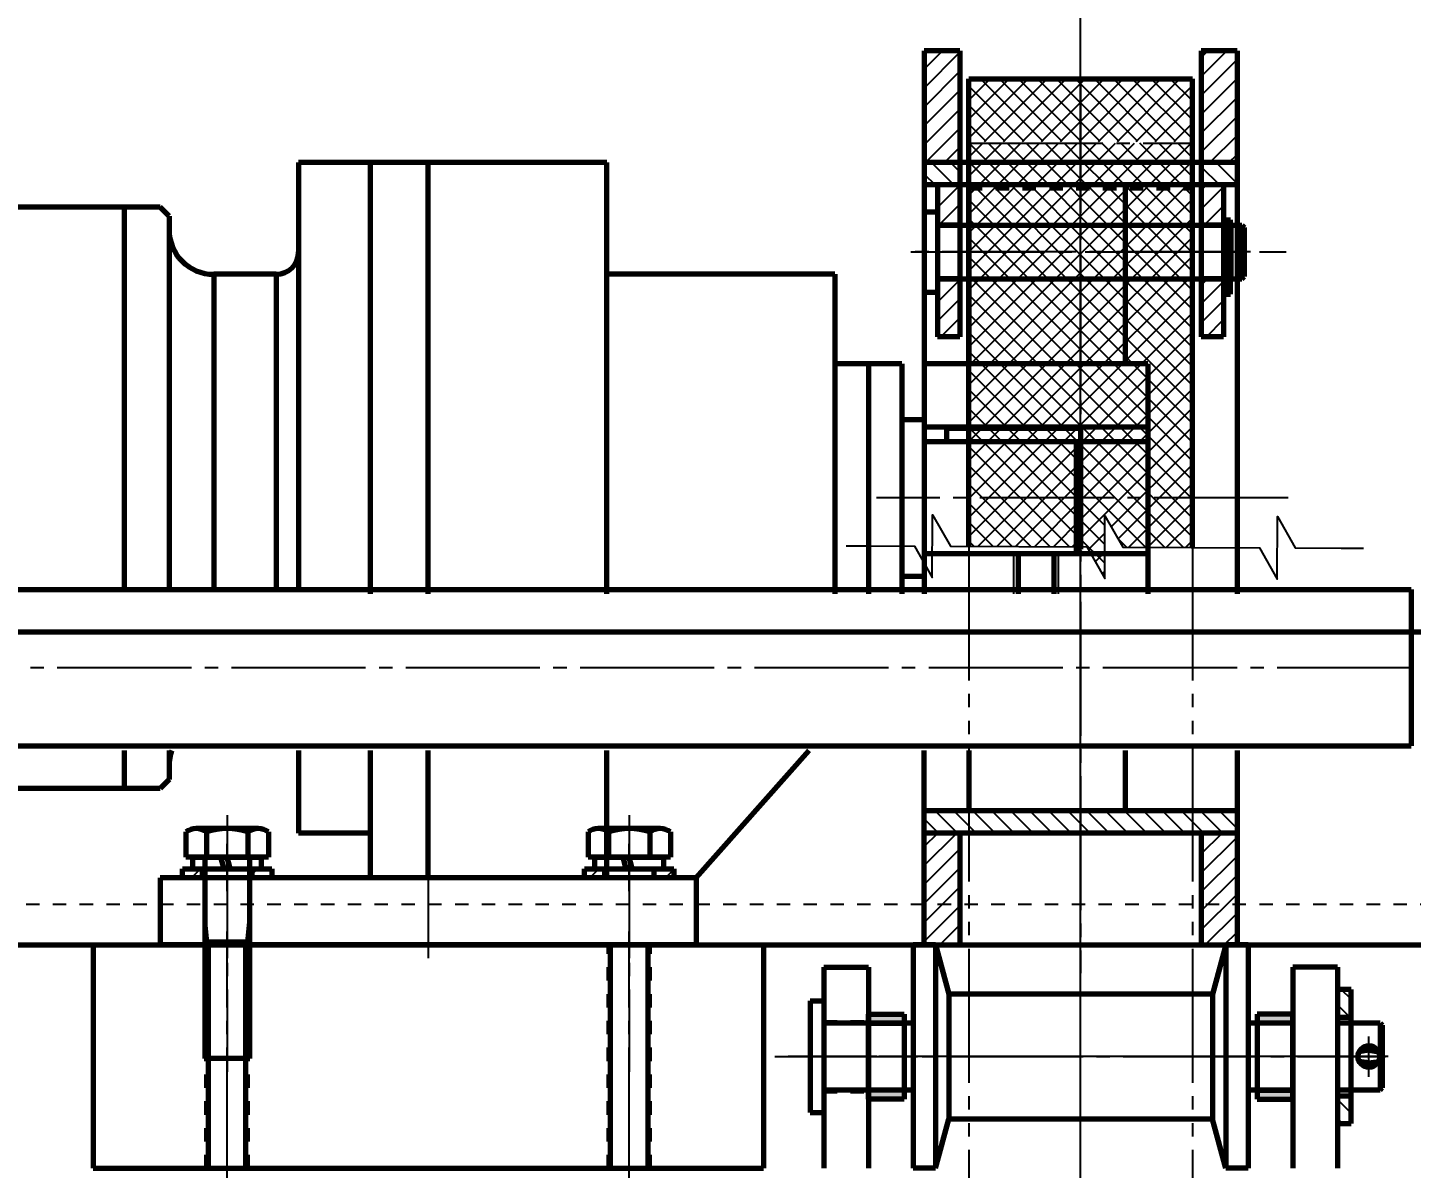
# Model space of a CAD drawing. Header units: millimetres. Extents: x -14850 to 14850, y -10500 to 10500.
# Drawn here: x 8022.7 to 8332.4, y 4256.7 to 4511.8 of the extents above; entities that cross this region are included whole.
import ezdxf

# ---------------------------------------------------------------- set-up
doc = ezdxf.new("R2010")
doc.units = ezdxf.units.MM
for name, pattern in [('EB_DASH', [6, 3, -3]), ('EB_DASHDOT', [39, 30, -3, 3, -3]), ('EB_DASHDOTDOT', [45, 30, -3, 3, -3, 3, -3])]:
    doc.linetypes.add(name, pattern=pattern)
for name, color, linetype, lineweight in [('CAXA0', 7, 'Continuous', 70), ('CAXA1', 1, 'EB_DASHDOT', 25), ('CAXA2', 6, 'EB_DASH', 25), ('CAXA3', 7, 'Continuous', 25), ('CAXA4', 3, 'Continuous', 25), ('CAXA5', 4, 'Continuous', 25)]:
    doc.layers.add(name, color=color, linetype=linetype, lineweight=lineweight)
doc.styles.add('标准', font='', dxfattribs={"width": 0.667})
doc.styles.get('标准').set_extended_font_data('NSimSun')
doc.dimstyles.new('标准', dxfattribs={"dimscale": 50, "dimtxt": 3.5, "dimasz": 3, "dimexe": 2, "dimexo": 0, "dimtad": 1, "dimdec": 1, "dimzin": 12, "dimdsep": 46, "dimtxsty": '标准', "dimcen": 0, "dimdle": 4, "dimaunit": 1, "dimazin": 2, "dimtfac": 1, "dimtdec": 3, "dimtmove": 0, "dimatfit": 3, "dimfxl": 0, "dimtolj": 1, "dimtzin": 0, "dimarcsym": 0})

# ---------------------------------------------------------------- blocks, each defined once
blk = doc.blocks.new('CAXBLOCK499')
at = {"layer": 'CAXA0', "color": 0, "linetype": 'Continuous', "lineweight": 25}
for p, q in [((8318.88, 4294.49), (8316.7, 4296.67)), ((8318.71, 4290.42), (8315.88, 4293.25))]:
    blk.add_line(p, q, dxfattribs=at)
blk = doc.blocks.new('CAXBLOCK500')
at = {"layer": 'CAXA0', "color": 0, "linetype": 'Continuous', "lineweight": 25}
for p, q in [((8318.88, 4269.04), (8315.88, 4272.04)), ((8317, 4266.67), (8315.88, 4267.79))]:
    blk.add_line(p, q, dxfattribs=at)
blk = doc.blocks.new('CAXBLOCK498', base_point=(8315.88, 4281.67))
at = {"layer": 'CAXA0'}
for p, q in [((8318.88, 4296.67), (8315.88, 4296.67)), ((8315.88, 4296.67), (8315.88, 4266.67)), ((8318.88, 4266.67), (8318.88, 4296.67)), ((8318.88, 4290.42), (8315.88, 4290.42)), ((8315.88, 4272.92), (8318.88, 4272.92)), ((8315.88, 4266.67), (8318.88, 4266.67))]:
    blk.add_line(p, q, dxfattribs=at)
at = {"layer": 'CAXA1', "color": 1, "linetype": 'EB_DASHDOT', "lineweight": 25}
blk.add_line((8312.88, 4281.67), (8321.88, 4281.67), dxfattribs=at)
at = {"layer": 'CAXA5'}
for name in ['CAXBLOCK499', 'CAXBLOCK500']:
    blk.add_blockref(name, (0, 0), dxfattribs=at)
blk = doc.blocks.new('CAXBLOCK501', base_point=(8261.38, 4198.39))
at = {"layer": 'CAXA0', "linetype": 'Continuous', "lineweight": 25}
h = blk.add_hatch(color=256, dxfattribs=at)
h.paths.add_polyline_path([(8305.88, 4289.17), (8297.88, 4289.17), (8297.88, 4291.17), (8305.88, 4291.17)], flags=0)
h.paths.add_polyline_path([(8305.88, 4272.17), (8297.88, 4272.17), (8297.88, 4274.17), (8305.88, 4274.17)], flags=0)
at = {"layer": 'CAXA0'}
for p, q in [((8297.88, 4291.17), (8297.88, 4272.17)), ((8305.88, 4291.17), (8297.88, 4291.17)), ((8305.88, 4289.17), (8297.88, 4289.17)), ((8305.88, 4272.17), (8305.88, 4291.17)), ((8297.88, 4274.17), (8305.88, 4274.17)), ((8297.88, 4272.17), (8305.88, 4272.17))]:
    blk.add_line(p, q, dxfattribs=at)
at = {"layer": 'CAXA1', "linetype": 'EB_DASHDOT', "lineweight": 25}
blk.add_line((8308.88, 4281.67), (8294.88, 4281.67), dxfattribs=at)
blk = doc.blocks.new('CAXBLOCK502', base_point=(8255.38, 4198.39))
at = {"layer": 'CAXA0', "linetype": 'Continuous', "lineweight": 25}
h = blk.add_hatch(color=256, dxfattribs=at)
h.paths.add_polyline_path([(8210.88, 4289.17), (8218.88, 4289.17), (8218.88, 4291.17), (8210.88, 4291.17)], flags=0)
h.paths.add_polyline_path([(8210.88, 4272.17), (8218.88, 4272.17), (8218.88, 4274.17), (8210.88, 4274.17)], flags=0)
at = {"layer": 'CAXA0'}
for p, q in [((8210.88, 4272.17), (8210.88, 4291.17)), ((8210.88, 4291.17), (8218.88, 4291.17)), ((8210.88, 4289.17), (8218.88, 4289.17)), ((8218.88, 4291.17), (8218.88, 4272.17)), ((8218.88, 4274.17), (8210.88, 4274.17)), ((8218.88, 4272.17), (8210.88, 4272.17))]:
    blk.add_line(p, q, dxfattribs=at)
at = {"layer": 'CAXA1', "linetype": 'EB_DASHDOT', "lineweight": 25}
blk.add_line((8207.88, 4281.67), (8221.88, 4281.67), dxfattribs=at)
blk = doc.blocks.new('CAXBLOCK527', base_point=(8067.38, 4326.27))
at = {"layer": 'CAXA0'}
for p, q in [((8058.15, 4331.94), (8058.15, 4326.27)), ((8074.31, 4332.67), (8060.45, 4332.67)), ((8062.76, 4331.94), (8062.76, 4326.27)), ((8072, 4331.94), (8072, 4326.27)), ((8076.62, 4331.94), (8076.62, 4326.27)), ((8076.62, 4326.27), (8058.15, 4326.27)), ((8072.38, 4326.27), (8062.38, 4326.27)), ((8062.38, 4326.27), (8062.38, 4281.27)), ((8072.38, 4326.27), (8072.38, 4281.27)), ((8072.38, 4307.27), (8062.38, 4307.27)), ((8072.38, 4281.27), (8062.38, 4281.27))]:
    blk.add_line(p, q, dxfattribs=at)
for centre, radius, start, end in [((8060.45, 4328.65), 4.02, 54.97, 125.03), ((8067.38, 4317.67), 15, 72.0661, 107.9339), ((8074.31, 4328.65), 4.02, 54.97, 125.03)]:
    blk.add_arc(centre, radius, start, end, dxfattribs=at)
at = {"layer": 'CAXA1', "linetype": 'EB_DASHDOT', "lineweight": 25}
blk.add_line((8067.38, 4335.67), (8067.38, 4278.27), dxfattribs=at)
at = {"layer": 'CAXA3'}
for p, q in [((8062.38, 4314.77), (8063.13, 4307.27)), ((8071.63, 4307.27), (8072.38, 4314.77)), ((8063.13, 4307.27), (8063.13, 4281.27)), ((8071.63, 4307.27), (8071.63, 4281.27))]:
    blk.add_line(p, q, dxfattribs=at)
blk = doc.blocks.new('CAXBLOCK529')
at = {"layer": 'CAXA0', "color": 0, "linetype": 'Continuous', "lineweight": 25}
for p, q in [((8072.88, 4322.39), (8074.17, 4323.67)), ((8076.41, 4321.67), (8077.38, 4322.65))]:
    blk.add_line(p, q, dxfattribs=at)
blk = doc.blocks.new('CAXBLOCK530')
at = {"layer": 'CAXA0', "color": 0, "linetype": 'Continuous', "lineweight": 25}
blk.add_line((8059.44, 4321.67), (8061.44, 4323.67), dxfattribs=at)
blk = doc.blocks.new('CAXBLOCK528', base_point=(8067.38, 4321.67))
at = {"layer": 'CAXA0'}
for p, q in [((8057.38, 4323.67), (8077.38, 4323.67)), ((8057.38, 4321.67), (8057.38, 4323.67)), ((8061.88, 4321.67), (8061.88, 4323.67)), ((8072.88, 4323.67), (8072.88, 4321.67)), ((8077.38, 4323.67), (8077.38, 4321.67)), ((8077.38, 4321.67), (8057.38, 4321.67))]:
    blk.add_line(p, q, dxfattribs=at)
at = {"layer": 'CAXA1', "color": 1, "linetype": 'EB_DASHDOT', "lineweight": 25}
blk.add_line((8067.38, 4318.67), (8067.38, 4326.67), dxfattribs=at)
at = {"layer": 'CAXA5'}
for name in ['CAXBLOCK530', 'CAXBLOCK529']:
    blk.add_blockref(name, (0, 0), dxfattribs=at)
blk = doc.blocks.new('CAXBLOCK531', base_point=(8067.38, 4323.67))
at = {"layer": 'CAXA0'}
for p, q in [((8059.68, 4326.27), (8075.08, 4326.27)), ((8059.68, 4323.67), (8059.68, 4326.27)), ((8066.71, 4323.67), (8066.01, 4326.27)), ((8067.97, 4324.01), (8067.36, 4326.27)), ((8075.08, 4323.67), (8075.08, 4326.27)), ((8059.68, 4323.67), (8075.08, 4323.67)), ((8068.06, 4323.67), (8067.97, 4324.01))]:
    blk.add_line(p, q, dxfattribs=at)
at = {"layer": 'CAXA1', "linetype": 'EB_DASHDOT', "lineweight": 25}
blk.add_line((8067.38, 4320.67), (8067.38, 4329.27), dxfattribs=at)
blk = doc.blocks.new('CAXBLOCK532', base_point=(8157.38, 4323.67))
at = {"layer": 'CAXA0'}
for p, q in [((8149.68, 4326.27), (8165.08, 4326.27)), ((8149.68, 4323.67), (8149.68, 4326.27)), ((8156.71, 4323.67), (8156.01, 4326.27)), ((8157.97, 4324.01), (8157.36, 4326.27)), ((8165.08, 4323.67), (8165.08, 4326.27)), ((8149.68, 4323.67), (8165.08, 4323.67)), ((8158.06, 4323.67), (8157.97, 4324.01))]:
    blk.add_line(p, q, dxfattribs=at)
at = {"layer": 'CAXA1', "linetype": 'EB_DASHDOT', "lineweight": 25}
blk.add_line((8157.38, 4320.67), (8157.38, 4329.27), dxfattribs=at)
blk = doc.blocks.new('CAXBLOCK534')
at = {"layer": 'CAXA0', "color": 0, "linetype": 'Continuous', "lineweight": 25}
for p, q in [((8162.88, 4323.29), (8163.26, 4323.67)), ((8165.51, 4321.67), (8167.38, 4323.55))]:
    blk.add_line(p, q, dxfattribs=at)
blk = doc.blocks.new('CAXBLOCK535')
at = {"layer": 'CAXA0', "color": 0, "linetype": 'Continuous', "lineweight": 25}
blk.add_line((8148.53, 4321.67), (8150.53, 4323.67), dxfattribs=at)
blk = doc.blocks.new('CAXBLOCK533', base_point=(8157.38, 4321.67))
at = {"layer": 'CAXA0'}
for p, q in [((8147.38, 4323.67), (8167.38, 4323.67)), ((8147.38, 4321.67), (8147.38, 4323.67)), ((8151.88, 4321.67), (8151.88, 4323.67)), ((8162.88, 4323.67), (8162.88, 4321.67)), ((8167.38, 4323.67), (8167.38, 4321.67)), ((8167.38, 4321.67), (8147.38, 4321.67))]:
    blk.add_line(p, q, dxfattribs=at)
at = {"layer": 'CAXA1', "color": 1, "linetype": 'EB_DASHDOT', "lineweight": 25}
blk.add_line((8157.38, 4318.67), (8157.38, 4326.67), dxfattribs=at)
at = {"layer": 'CAXA5'}
for name in ['CAXBLOCK535', 'CAXBLOCK534']:
    blk.add_blockref(name, (0, 0), dxfattribs=at)
blk = doc.blocks.new('CAXBLOCK536', base_point=(8200.61, 4181.95))
at = {"layer": 'CAXA0', "linetype": 'Continuous', "lineweight": 70}
for p, q in [((8037.38, 4306.67), (8037.38, 4256.67)), ((8037.38, 4306.67), (8187.38, 4306.67)), ((8187.38, 4306.67), (8187.38, 4256.67)), ((8037.38, 4256.67), (8187.38, 4256.67))]:
    blk.add_line(p, q, dxfattribs=at)
at = {"layer": 'CAXA0'}
blk.add_line((8172.38, 4306.67), (8052.38, 4306.67), dxfattribs=at)
at = {"layer": 'CAXA1', "linetype": 'EB_DASHDOT', "lineweight": 25}
for p, q in [((8067.38, 4253.67), (8067.38, 4309.67)), ((8157.38, 4253.67), (8157.38, 4309.67))]:
    blk.add_line(p, q, dxfattribs=at)
at = {"layer": 'CAXA2'}
for p, q in [((8062.48, 4256.67), (8062.48, 4306.67)), ((8072.29, 4256.67), (8072.29, 4306.67)), ((8152.48, 4256.67), (8152.48, 4306.67)), ((8162.29, 4256.67), (8162.29, 4306.67))]:
    blk.add_line(p, q, dxfattribs=at)
at = {"layer": 'CAXA2', "linetype": 'Continuous', "lineweight": 70}
for p, q in [((8063.19, 4256.67), (8063.19, 4306.67)), ((8071.57, 4256.67), (8071.57, 4306.67)), ((8153.19, 4256.67), (8153.19, 4306.67)), ((8161.57, 4256.67), (8161.57, 4306.67))]:
    blk.add_line(p, q, dxfattribs=at)
blk = doc.blocks.new('CAXBLOCK537')
at = {"layer": 'CAXA0', "color": 0, "linetype": 'Continuous', "lineweight": 25}
for p, q in [((8223.38, 4502.59), (8227.47, 4506.67)), ((8223.38, 4498.34), (8231.38, 4506.34)), ((8285.38, 4500.95), (8291.11, 4506.67)), ((8285.38, 4505.19), (8286.87, 4506.67)), ((8223.38, 4494.1), (8231.38, 4502.1)), ((8285.38, 4496.7), (8293.38, 4504.7)), ((8285.38, 4492.46), (8293.38, 4500.46)), ((8223.38, 4489.86), (8231.38, 4497.86)), ((8285.38, 4488.22), (8293.38, 4496.22)), ((8223.38, 4485.62), (8231.38, 4493.62)), ((8285.38, 4483.98), (8293.38, 4491.98)), ((8223.68, 4481.67), (8231.38, 4489.37)), ((8287.32, 4481.67), (8293.38, 4487.73)), ((8227.92, 4481.67), (8231.38, 4485.13)), ((8291.56, 4481.67), (8293.38, 4483.49)), ((8223.38, 4328.64), (8226.42, 4331.67)), ((8223.38, 4324.4), (8230.66, 4331.67)), ((8285.38, 4331.24), (8285.81, 4331.67)), ((8285.38, 4327), (8290.06, 4331.67)), ((8285.38, 4322.76), (8293.38, 4330.76)), ((8223.38, 4320.15), (8231.38, 4328.15)), ((8285.38, 4318.51), (8293.38, 4326.51)), ((8223.38, 4315.91), (8231.38, 4323.91)), ((8223.38, 4311.67), (8231.38, 4319.67)), ((8285.38, 4314.27), (8293.38, 4322.27)), ((8285.38, 4310.03), (8293.38, 4318.03)), ((8223.38, 4307.43), (8231.38, 4315.43)), ((8286.27, 4306.67), (8293.38, 4313.79)), ((8226.87, 4306.67), (8231.38, 4311.18)), ((8290.51, 4306.67), (8293.38, 4309.54)), ((8231.12, 4306.67), (8231.38, 4306.94))]:
    blk.add_line(p, q, dxfattribs=at)
blk = doc.blocks.new('CAXBLOCK594', base_point=(9265.37, 3283.86))
at = {"layer": 'CAXA0'}
for p, q in [((7070.88, 4376.67), (9448.38, 4376.67)), ((7033.38, 4306.67), (9483.38, 4306.67))]:
    blk.add_line(p, q, dxfattribs=at)
at = {"layer": 'CAXA2'}
blk.add_line((9483.38, 4315.67), (7033.38, 4315.67), dxfattribs=at)
blk = doc.blocks.new('CAXBLOCK648', base_point=(8311.78, 4400.94))
at = {"layer": 'CAXA0'}
for p, q in [((8223.38, 4470.67), (8223.38, 4452.67)), ((8223.38, 4470.67), (8226.38, 4470.67)), ((8226.38, 4470.67), (8226.38, 4452.67)), ((8226.38, 4467.67), (8290.88, 4467.67)), ((8290.88, 4467.67), (8290.88, 4455.67)), ((8290.88, 4467.42), (8291.98, 4467.42)), ((8291.98, 4467.67), (8291.98, 4455.67)), ((8291.98, 4467.67), (8294.48, 4467.67)), ((8294.48, 4467.67), (8294.98, 4467.17)), ((8294.48, 4467.67), (8294.48, 4455.67)), ((8294.98, 4467.17), (8294.98, 4456.17)), ((8226.38, 4455.67), (8290.88, 4455.67)), ((8290.88, 4455.92), (8291.98, 4455.92)), ((8291.98, 4455.67), (8294.48, 4455.67)), ((8294.48, 4455.67), (8294.98, 4456.17)), ((8223.38, 4452.67), (8226.38, 4452.67))]:
    blk.add_line(p, q, dxfattribs=at)
at = {"layer": 'CAXA1', "linetype": 'EB_DASHDOT', "lineweight": 25}
blk.add_line((8220.38, 4461.67), (8304.38, 4461.67), dxfattribs=at)
blk = doc.blocks.new('CAXBLOCK650')
at = {"layer": 'CAXA0', "color": 0, "linetype": 'Continuous', "lineweight": 25}
blk.add_line((8290.88, 4468.26), (8291.51, 4468.89), dxfattribs=at)
blk = doc.blocks.new('CAXBLOCK651')
at = {"layer": 'CAXA0', "color": 0, "linetype": 'Continuous', "lineweight": 25}
for p, q in [((8290.88, 4468.26), (8291.51, 4468.89)), ((8291.21, 4467.17), (8291.88, 4467.85))]:
    blk.add_line(p, q, dxfattribs=at)
blk = doc.blocks.new('CAXBLOCK649', base_point=(8290.88, 4461.67))
at = {"layer": 'CAXA0', "linetype": 'Continuous', "lineweight": 70}
for p, q in [((8290.88, 4468.89), (8291.88, 4468.89)), ((8290.88, 4452.23), (8290.88, 4468.89)), ((8291.88, 4452.23), (8291.88, 4468.89)), ((8290.88, 4467.17), (8291.88, 4467.17)), ((8290.88, 4456.26), (8291.88, 4456.26)), ((8290.88, 4452.23), (8291.88, 4452.23))]:
    blk.add_line(p, q, dxfattribs=at)
at = {"layer": 'CAXA1'}
blk.add_line((8287.88, 4461.67), (8294.88, 4461.67), dxfattribs=at)
at = {"layer": 'CAXA0', "linetype": 'Continuous', "lineweight": 70}
blk.add_blockref('CAXBLOCK650', (0, 0), dxfattribs=at)
at = {"layer": 'CAXA5'}
blk.add_blockref('CAXBLOCK651', (0, 0), dxfattribs=at)
blk = doc.blocks.new('CAXBLOCK652')
at = {"layer": 'CAXA0', "color": 0, "linetype": 'Continuous', "lineweight": 25}
for p, q in [((8225.04, 4481.67), (8230.04, 4476.67)), ((8229.28, 4481.67), (8231.38, 4479.57)), ((8285.38, 4480.72), (8289.43, 4476.67)), ((8288.68, 4481.67), (8293.38, 4476.97)), ((8292.92, 4481.67), (8293.38, 4481.21)), ((8223.38, 4479.08), (8225.79, 4476.67))]:
    blk.add_line(p, q, dxfattribs=at)
blk = doc.blocks.new('CAXBLOCK653')
at = {"layer": 'CAXA0', "color": 0, "linetype": 'Continuous', "lineweight": 25}
for p, q in [((8226.38, 4475.89), (8227.17, 4476.67)), ((8226.38, 4471.65), (8231.38, 4476.65)), ((8285.38, 4475.49), (8286.56, 4476.67)), ((8285.38, 4471.25), (8290.38, 4476.25)), ((8226.65, 4467.67), (8231.38, 4472.4)), ((8286.05, 4467.67), (8290.38, 4472.01)), ((8230.9, 4467.67), (8231.38, 4468.16)), ((8290.29, 4467.67), (8290.38, 4467.76)), ((8226.38, 4454.68), (8227.38, 4455.67)), ((8285.38, 4454.28), (8286.78, 4455.67)), ((8226.38, 4450.43), (8231.38, 4455.43)), ((8285.38, 4450.04), (8290.38, 4455.04)), ((8226.38, 4446.19), (8231.38, 4451.19)), ((8285.38, 4445.79), (8290.38, 4450.79)), ((8227.11, 4442.67), (8231.38, 4446.95)), ((8286.51, 4442.67), (8290.38, 4446.55))]:
    blk.add_line(p, q, dxfattribs=at)
blk = doc.blocks.new('CAXBLOCK655')
at = {"layer": 'CAXA0', "color": 0, "linetype": 'Continuous', "lineweight": 25}
for p, q in [((8243.45, 4475.99), (8233.45, 4485.99)), ((8247.69, 4475.99), (8237.69, 4485.99)), ((8251.93, 4475.99), (8241.93, 4485.99)), ((8256.17, 4475.99), (8246.17, 4485.99)), ((8258.38, 4478.03), (8250.42, 4485.99)), ((8258.38, 4482.27), (8254.66, 4485.99)), ((8268.9, 4475.99), (8258.9, 4485.99)), ((8273.14, 4475.99), (8263.14, 4485.99)), ((8277.39, 4475.99), (8267.39, 4485.99)), ((8281.63, 4475.99), (8271.63, 4485.99)), ((8283.38, 4478.48), (8275.87, 4485.99)), ((8283.38, 4482.72), (8280.12, 4485.99)), ((8239.2, 4475.99), (8233.38, 4481.81)), ((8264.66, 4475.99), (8258.38, 4482.27)), ((8234.96, 4475.99), (8233.38, 4477.57)), ((8260.42, 4475.99), (8258.38, 4478.03)), ((8258.38, 4452.57), (8234.96, 4475.99)), ((8258.38, 4456.81), (8239.2, 4475.99)), ((8258.38, 4461.06), (8243.45, 4475.99)), ((8258.38, 4465.3), (8247.69, 4475.99)), ((8258.38, 4469.54), (8251.93, 4475.99)), ((8258.38, 4473.79), (8256.17, 4475.99)), ((8283.38, 4453.02), (8260.42, 4475.99)), ((8283.38, 4457.27), (8264.66, 4475.99)), ((8283.38, 4461.51), (8268.9, 4475.99)), ((8283.38, 4465.75), (8273.14, 4475.99)), ((8283.38, 4470), (8277.39, 4475.99)), ((8283.38, 4474.24), (8281.63, 4475.99)), ((8258.38, 4448.33), (8233.38, 4473.33)), ((8283.38, 4448.78), (8258.38, 4473.79)), ((8258.38, 4444.09), (8233.38, 4469.08)), ((8283.38, 4444.54), (8258.38, 4469.54)), ((8283.38, 4440.3), (8258.38, 4465.3)), ((8258.38, 4439.84), (8233.38, 4464.84)), ((8258.38, 4435.6), (8233.38, 4460.6)), ((8283.38, 4436.05), (8258.38, 4461.06)), ((8258.38, 4431.36), (8233.38, 4456.36)), ((8283.38, 4431.81), (8258.38, 4456.81)), ((8283.38, 4427.57), (8258.38, 4452.57)), ((8258.38, 4427.12), (8233.38, 4452.11)), ((8258.38, 4422.87), (8233.38, 4447.87)), ((8283.38, 4423.33), (8258.38, 4448.33)), ((8258.38, 4418.63), (8233.38, 4443.63)), ((8283.38, 4419.08), (8258.38, 4444.09)), ((8258.38, 4414.39), (8233.38, 4439.38)), ((8283.38, 4414.84), (8258.38, 4439.84)), ((8258.38, 4410.15), (8233.38, 4435.14)), ((8283.38, 4410.6), (8258.38, 4435.6)), ((8258.38, 4405.9), (8233.38, 4430.9)), ((8283.38, 4406.36), (8258.38, 4431.36)), ((8258.38, 4401.66), (8233.38, 4426.66)), ((8283.38, 4402.11), (8258.38, 4427.12)), ((8258.38, 4397.42), (8233.38, 4422.41)), ((8283.38, 4397.87), (8258.38, 4422.87)), ((8281.43, 4395.58), (8258.38, 4418.63)), ((8255.85, 4395.7), (8233.38, 4418.17)), ((8251.59, 4395.72), (8233.38, 4413.93)), ((8277.17, 4395.6), (8258.38, 4414.39)), ((8247.33, 4395.74), (8233.38, 4409.69)), ((8272.91, 4395.62), (8258.38, 4410.15)), ((8243.06, 4395.76), (8233.38, 4405.44)), ((8263.82, 4400.46), (8258.38, 4405.9)), ((8238.8, 4395.78), (8233.38, 4401.2)), ((8263.8, 4396.24), (8258.38, 4401.66)), ((8234.54, 4395.8), (8233.38, 4396.96)), ((8263.78, 4392.02), (8258.38, 4397.42)), ((8268.64, 4395.64), (8266.7, 4397.58))]:
    blk.add_line(p, q, dxfattribs=at)
blk = doc.blocks.new('CAXBLOCK656')
at = {"layer": 'CAXA0', "color": 0, "linetype": 'Continuous', "lineweight": 25}
for p, q in [((8233.38, 4478.65), (8240.73, 4485.99)), ((8233.38, 4482.89), (8236.49, 4485.99)), ((8234.97, 4475.99), (8244.97, 4485.99)), ((8239.21, 4475.99), (8249.21, 4485.99)), ((8243.46, 4475.99), (8253.46, 4485.99)), ((8247.7, 4475.99), (8257.7, 4485.99)), ((8258.38, 4482.43), (8261.94, 4485.99)), ((8258.38, 4478.19), (8266.18, 4485.99)), ((8260.43, 4475.99), (8270.43, 4485.99)), ((8264.67, 4475.99), (8274.67, 4485.99)), ((8268.91, 4475.99), (8278.91, 4485.99)), ((8273.15, 4475.99), (8283.15, 4485.99)), ((8251.94, 4475.99), (8258.38, 4482.43)), ((8277.4, 4475.99), (8283.38, 4481.98)), ((8256.18, 4475.99), (8258.38, 4478.19)), ((8281.64, 4475.99), (8283.38, 4477.73))]:
    blk.add_line(p, q, dxfattribs=at)
blk = doc.blocks.new('CAXBLOCK657')
at = {"layer": 'CAXA0', "color": 0, "linetype": 'Continuous', "lineweight": 25}
for p, q in [((8233.38, 4453.19), (8256.18, 4475.99)), ((8233.38, 4457.43), (8251.94, 4475.99)), ((8233.38, 4461.68), (8247.7, 4475.99)), ((8233.38, 4465.92), (8243.46, 4475.99)), ((8233.38, 4470.16), (8239.21, 4475.99)), ((8233.38, 4474.4), (8234.97, 4475.99)), ((8258.38, 4452.73), (8281.64, 4475.99)), ((8258.38, 4456.97), (8277.4, 4475.99)), ((8258.38, 4461.22), (8273.15, 4475.99)), ((8258.38, 4465.46), (8268.91, 4475.99)), ((8258.38, 4469.7), (8264.67, 4475.99)), ((8258.38, 4473.94), (8260.43, 4475.99)), ((8233.38, 4448.95), (8258.38, 4473.94)), ((8258.38, 4448.49), (8283.38, 4473.49)), ((8233.38, 4444.7), (8258.38, 4469.7)), ((8258.38, 4444.25), (8283.38, 4469.25)), ((8233.38, 4440.46), (8258.38, 4465.46)), ((8258.38, 4440), (8283.38, 4465.01)), ((8233.38, 4436.22), (8258.38, 4461.22)), ((8258.38, 4435.76), (8283.38, 4460.76)), ((8233.38, 4431.98), (8258.38, 4456.97)), ((8258.38, 4431.52), (8283.38, 4456.52)), ((8233.38, 4427.73), (8258.38, 4452.73)), ((8258.38, 4427.28), (8283.38, 4452.28)), ((8233.38, 4423.49), (8258.38, 4448.49)), ((8258.38, 4423.03), (8283.38, 4448.04)), ((8233.38, 4419.25), (8258.38, 4444.25)), ((8258.38, 4418.79), (8283.38, 4443.79)), ((8233.38, 4415.01), (8258.38, 4440)), ((8258.38, 4414.55), (8283.38, 4439.55)), ((8233.38, 4410.76), (8258.38, 4435.76)), ((8258.38, 4410.3), (8283.38, 4435.31)), ((8233.38, 4406.52), (8258.38, 4431.52)), ((8258.38, 4406.06), (8283.38, 4431.07)), ((8233.38, 4402.28), (8258.38, 4427.28)), ((8258.38, 4401.82), (8283.38, 4426.82)), ((8233.38, 4398.04), (8258.38, 4423.03)), ((8258.38, 4397.58), (8283.38, 4422.58)), ((8235.39, 4395.8), (8258.38, 4418.79)), ((8265.23, 4400.18), (8283.38, 4418.34)), ((8239.61, 4395.78), (8258.38, 4414.55)), ((8266.76, 4397.47), (8283.38, 4414.09)), ((8243.83, 4395.76), (8258.38, 4410.3)), ((8269.17, 4395.64), (8283.38, 4409.85)), ((8248.06, 4395.74), (8258.38, 4406.06)), ((8273.39, 4395.62), (8283.38, 4405.61)), ((8252.28, 4395.72), (8258.38, 4401.82)), ((8277.61, 4395.6), (8283.38, 4401.37)), ((8256.5, 4395.7), (8258.38, 4397.58)), ((8260.13, 4395.09), (8263.81, 4398.76)), ((8281.83, 4395.58), (8283.38, 4397.12)), ((8261.66, 4392.38), (8263.79, 4394.5)), ((8263.2, 4389.66), (8263.77, 4390.24))]:
    blk.add_line(p, q, dxfattribs=at)
blk = doc.blocks.new('CAXBLOCK658')
at = {"layer": 'CAXA0', "color": 0, "linetype": 'Continuous', "lineweight": 25}
for p, q in [((8233.38, 4487.13), (8246.66, 4500.41)), ((8233.38, 4491.37), (8242.42, 4500.41)), ((8233.38, 4495.62), (8238.17, 4500.41)), ((8233.38, 4499.86), (8233.93, 4500.41)), ((8236.9, 4486.41), (8250.9, 4500.41)), ((8241.14, 4486.41), (8255.14, 4500.41)), ((8245.39, 4486.41), (8259.39, 4500.41)), ((8249.63, 4486.41), (8263.63, 4500.41)), ((8253.87, 4486.41), (8267.87, 4500.41)), ((8258.11, 4486.41), (8272.11, 4500.41)), ((8262.36, 4486.41), (8276.36, 4500.41)), ((8266.6, 4486.41), (8280.6, 4500.41)), ((8270.84, 4486.41), (8283.38, 4498.95)), ((8275.09, 4486.41), (8283.38, 4494.7)), ((8279.33, 4486.41), (8283.38, 4490.46))]:
    blk.add_line(p, q, dxfattribs=at)
blk = doc.blocks.new('CAXBLOCK659')
at = {"layer": 'CAXA0', "color": 0, "linetype": 'Continuous', "lineweight": 25}
for p, q in [((8250, 4486.41), (8236, 4500.41)), ((8254.24, 4486.41), (8240.24, 4500.41)), ((8258.49, 4486.41), (8244.49, 4500.41)), ((8262.73, 4486.41), (8248.73, 4500.41)), ((8266.97, 4486.41), (8252.97, 4500.41)), ((8271.21, 4486.41), (8257.21, 4500.41)), ((8275.46, 4486.41), (8261.46, 4500.41)), ((8279.7, 4486.41), (8265.7, 4500.41)), ((8283.38, 4486.97), (8269.94, 4500.41)), ((8283.38, 4491.21), (8274.18, 4500.41)), ((8283.38, 4495.45), (8278.43, 4500.41)), ((8283.38, 4499.69), (8282.67, 4500.41)), ((8245.76, 4486.41), (8233.38, 4498.78)), ((8241.51, 4486.41), (8233.38, 4494.54)), ((8237.27, 4486.41), (8233.38, 4490.3))]:
    blk.add_line(p, q, dxfattribs=at)
blk = doc.blocks.new('CAXBLOCK654', base_point=(8383.4, 4334.54))
at = {"layer": 'CAXA0'}
for p, q in [((8233.38, 4500.41), (8283.38, 4500.41)), ((8233.38, 4395.81), (8233.38, 4500.41)), ((8283.38, 4395.57), (8283.38, 4500.41))]:
    blk.add_line(p, q, dxfattribs=at)
at = {"layer": 'CAXA1'}
blk.add_line((8233.38, 4485.99), (8283.38, 4485.99), dxfattribs=at)
at = {"layer": 'CAXA2', "color": 5, "linetype": 'EB_DASH', "lineweight": 70}
blk.add_line((8233.38, 4475.99), (8283.38, 4475.99), dxfattribs=at)
at = {"layer": 'CAXA3', "linetype": 'Continuous', "lineweight": 25}
blk.add_lwpolyline([(8205.93, 4395.94), (8210.93, 4395.92), (8221.22, 4395.87), (8225.18, 4388.85), (8225.25, 4402.85), (8229.22, 4395.83), (8259.8, 4395.68), (8263.76, 4388.66), (8263.83, 4402.66), (8267.8, 4395.64), (8298.37, 4395.5), (8302.34, 4388.48), (8302.41, 4402.48), (8306.37, 4395.46), (8316.66, 4395.41), (8321.66, 4395.38)], dxfattribs=at)
at = {"layer": 'CAXA5'}
for name in ['CAXBLOCK658', 'CAXBLOCK659', 'CAXBLOCK655', 'CAXBLOCK656', 'CAXBLOCK657']:
    blk.add_blockref(name, (0, 0), dxfattribs=at)
blk = doc.blocks.new('CAXBLOCK660')
at = {"layer": 'CAXA0', "color": 0, "linetype": 'Continuous', "lineweight": 25}
for p, q in [((8225.04, 4481.67), (8230.04, 4476.67)), ((8229.28, 4481.67), (8231.38, 4479.57)), ((8285.38, 4480.72), (8289.43, 4476.67)), ((8288.68, 4481.67), (8293.38, 4476.97)), ((8292.92, 4481.67), (8293.38, 4481.21)), ((8223.38, 4479.08), (8225.79, 4476.67)), ((8223.38, 4334.83), (8226.54, 4331.67)), ((8225.79, 4336.67), (8230.79, 4331.67)), ((8230.03, 4336.67), (8235.03, 4331.67)), ((8234.27, 4336.67), (8239.27, 4331.67)), ((8238.51, 4336.67), (8243.51, 4331.67)), ((8242.76, 4336.67), (8247.76, 4331.67)), ((8247, 4336.67), (8252, 4331.67)), ((8251.24, 4336.67), (8256.24, 4331.67)), ((8255.48, 4336.67), (8260.48, 4331.67)), ((8259.73, 4336.67), (8264.73, 4331.67)), ((8263.97, 4336.67), (8268.97, 4331.67)), ((8268.21, 4336.67), (8273.21, 4331.67)), ((8272.46, 4336.67), (8277.46, 4331.67)), ((8276.7, 4336.67), (8281.7, 4331.67)), ((8280.94, 4336.67), (8285.94, 4331.67)), ((8285.18, 4336.67), (8290.18, 4331.67)), ((8289.43, 4336.67), (8293.38, 4332.72))]:
    blk.add_line(p, q, dxfattribs=at)
blk = doc.blocks.new('*D776')
at = {"layer": 'CAXA4', "linetype": 'Continuous', "lineweight": 25}
for points in [[(7583.38, 4614.78), (7433.38, 4596.03), (7433.38, 4633.53)], [(8933.38, 4614.78), (9083.38, 4596.03), (9083.38, 4633.53)]]:
    blk.add_hatch(color=0, dxfattribs=at).paths.add_polyline_path(points, flags=0)
at = {"layer": 'CAXA4', "color": 0, "linetype": 'Continuous', "lineweight": 25}
for p, q in [((7583.38, 3773.67), (7583.38, 4714.78)), ((8933.38, 4309.67), (8933.38, 4714.78)), ((7383.38, 4614.78), (9543.31, 4614.78))]:
    blk.add_line(p, q, dxfattribs=at)
at = {"layer": 'CAXA4', "color": 0, "linetype": 'Continuous', "lineweight": 25, "insert": (9162.23, 4885.78), "char_height": 175, "attachment_point": 1, "style": '标准'}
blk.add_mtext('\\fNSimSun|b0|i0|p34;1350', dxfattribs=at)
blk = doc.blocks.new('*D777')
at = {"layer": 'CAXA4', "linetype": 'Continuous', "lineweight": 25}
for points in [[(8258.38, 7147.07), (8408.38, 7128.32), (8408.38, 7165.82)], [(9683.38, 7147.07), (9533.38, 7128.32), (9533.38, 7165.82)]]:
    blk.add_hatch(color=0, dxfattribs=at).paths.add_polyline_path(points, flags=0)
at = {"layer": 'CAXA4', "color": 0, "linetype": 'Continuous', "lineweight": 25}
for p, q in [((8258.38, 3729.67), (8258.38, 7247.07)), ((9683.38, 4201.67), (9683.38, 7247.07)), ((8258.38, 7147.07), (9683.38, 7147.07))]:
    blk.add_line(p, q, dxfattribs=at)
at = {"layer": 'CAXA4', "color": 0, "linetype": 'Continuous', "lineweight": 25, "insert": (8784.72, 7418.07), "char_height": 175, "attachment_point": 1, "style": '标准'}
blk.add_mtext('\\fNSimSun|b0|i0|p34;1425', dxfattribs=at)
blk = doc.blocks.new('*D778')
at = {"layer": 'CAXA4', "linetype": 'Continuous', "lineweight": 25}
for points in [[(7018.38, 7147.07), (7168.38, 7165.82), (7168.38, 7128.32)], [(8258.38, 7147.07), (8108.38, 7165.82), (8108.38, 7128.32)]]:
    blk.add_hatch(color=0, dxfattribs=at).paths.add_polyline_path(points, flags=0)
at = {"layer": 'CAXA4', "color": 0, "linetype": 'Continuous', "lineweight": 25}
for p, q in [((7018.38, 4236.08), (7018.38, 7247.07)), ((8258.38, 3729.67), (8258.38, 7247.07)), ((8258.38, 7147.07), (7018.38, 7147.07))]:
    blk.add_line(p, q, dxfattribs=at)
at = {"layer": 'CAXA4', "color": 0, "linetype": 'Continuous', "lineweight": 25, "insert": (7452.22, 7418.07), "char_height": 175, "attachment_point": 1, "style": '标准'}
blk.add_mtext('\\fNSimSun|b0|i0|p34;1240', dxfattribs=at)
blk = doc.blocks.new('*D842')
at = {"layer": 'CAXA4', "linetype": 'Continuous', "lineweight": 25}
for points in [[(14044.19, 6906.67), (14025.44, 6756.67), (14062.94, 6756.67)], [(14044.19, 976.67), (14025.44, 1126.67), (14062.94, 1126.67)]]:
    blk.add_hatch(color=0, dxfattribs=at).paths.add_polyline_path(points, flags=0)
at = {"layer": 'CAXA4', "color": 0, "linetype": 'Continuous', "lineweight": 25}
for p, q in [((8705.64, 6906.67), (14144.19, 6906.67)), ((14044.19, 6906.67), (14044.19, 976.67)), ((7255.69, 976.67), (14144.19, 976.67))]:
    blk.add_line(p, q, dxfattribs=at)
at = {"layer": 'CAXA4', "color": 0, "linetype": 'Continuous', "lineweight": 25, "insert": (13773.19, 3755.51), "char_height": 175, "attachment_point": 1, "rotation": 90, "style": '标准'}
blk.add_mtext('\\fNSimSun|b0|i0|p34;5930', dxfattribs=at)

msp = doc.modelspace()

# ---------------------------------------------------------------- linework, layer by layer
at = {"layer": 'CAXA0', "linetype": 'Continuous', "lineweight": 70}
for p, q in [((8231.38, 4506.67), (8223.38, 4506.67)), ((8223.38, 4506.67), (8223.38, 4385.17)), ((8231.38, 4506.67), (8231.38, 4481.67)), ((8293.38, 4506.67), (8285.38, 4506.67)), ((8285.38, 4506.67), (8285.38, 4481.67)), ((8293.38, 4506.67), (8293.38, 4385.17)), ((8293.38, 4481.67), (8223.38, 4481.67)), ((8231.38, 4481.67), (8231.38, 4442.67)), ((8285.38, 4481.67), (8285.38, 4442.67)), ((8293.38, 4476.67), (8223.38, 4476.67)), ((8226.38, 4476.67), (8226.38, 4442.67)), ((8233.38, 4476.67), (8233.38, 4436.67)), ((8268.38, 4476.67), (8268.38, 4436.67)), ((8290.38, 4476.67), (8290.38, 4442.67)), ((8231.38, 4467.67), (8226.38, 4467.67)), ((8290.38, 4467.67), (8285.38, 4467.67)), ((8231.38, 4455.67), (8226.38, 4455.67)), ((8290.38, 4455.67), (8285.38, 4455.67)), ((8231.38, 4442.67), (8226.38, 4442.67)), ((8290.38, 4442.67), (8285.38, 4442.67)), ((8273.38, 4436.67), (8223.38, 4436.67)), ((8273.38, 4436.67), (8273.38, 4385.17)), ((8273.38, 4422.47), (8223.38, 4422.47)), ((8273.38, 4419.17), (8223.38, 4419.17)), ((8273.38, 4394.17), (8223.38, 4394.17)), ((8244.38, 4394.17), (8244.38, 4385.17)), ((8252.38, 4394.17), (8252.38, 4385.17)), ((8233.38, 4350.17), (8233.38, 4336.67)), ((8268.38, 4350.17), (8268.38, 4336.67)), ((8293.38, 4350.17), (8293.38, 4306.67)), ((8293.38, 4336.67), (8223.38, 4336.67)), ((8293.38, 4331.67), (8223.38, 4331.67)), ((8231.38, 4331.67), (8231.38, 4306.67)), ((8285.38, 4331.67), (8285.38, 4306.67))]:
    msp.add_line(p, q, dxfattribs=at)
at = {"layer": 'CAXA0'}
for p, q in [((8152.38, 4481.67), (8083.38, 4481.67)), ((8083.38, 4481.67), (8083.38, 4386.17)), ((8099.38, 4481.67), (8099.38, 4385.17)), ((8099.38, 4481.67), (8099.38, 4386.17)), ((8112.38, 4385.17), (8112.38, 4481.67)), ((8152.38, 4385.17), (8152.38, 4481.67)), ((8052.38, 4471.67), (7969.88, 4471.67)), ((8044.38, 4471.67), (8044.38, 4386.17)), ((8054.38, 4469.67), (8052.38, 4471.67)), ((8054.38, 4469.67), (8054.38, 4386.17)), ((8078.38, 4456.67), (8064.38, 4456.67)), ((8064.38, 4456.67), (8064.38, 4386.17)), ((8078.38, 4456.67), (8078.38, 4386.17)), ((8203.38, 4456.67), (8152.38, 4456.67)), ((8203.38, 4456.67), (8203.38, 4385.17)), ((8218.38, 4436.67), (8203.38, 4436.67)), ((8210.88, 4436.67), (8210.88, 4385.17)), ((8218.38, 4436.67), (8218.38, 4385.17)), ((8218.38, 4424.17), (8223.38, 4424.17)), ((8223.38, 4424.17), (8223.38, 4389.17)), ((8258.38, 4422.17), (8228.38, 4422.17)), ((8228.38, 4422.17), (8228.38, 4419.17)), ((8258.38, 4422.17), (8258.38, 4395.17)), ((8257.38, 4419.17), (8223.38, 4419.17)), ((8257.38, 4419.17), (8257.38, 4394.17)), ((8257.38, 4419.17), (8258.38, 4418.17)), ((8257.38, 4394.17), (8223.38, 4394.17)), ((8257.38, 4394.17), (8258.38, 4395.17)), ((8218.38, 4389.17), (8223.38, 4389.17)), ((7903.38, 4386.17), (8332.38, 4386.17)), ((8332.38, 4386.17), (8332.38, 4351.17)), ((7903.38, 4351.17), (8332.38, 4351.17)), ((8044.38, 4350.17), (8044.38, 4341.67)), ((8054.38, 4350.17), (8054.38, 4343.67)), ((8083.38, 4350.17), (8083.38, 4331.67)), ((8099.38, 4350.17), (8099.38, 4321.67)), ((8112.38, 4321.67), (8112.38, 4350.17)), ((8152.38, 4321.67), (8152.38, 4350.17)), ((8172.38, 4321.67), (8197.63, 4350.17)), ((8223.38, 4306.67), (8223.38, 4350.17)), ((8052.38, 4341.67), (7903.38, 4341.67)), ((8054.38, 4343.67), (8052.38, 4341.67)), ((8148.15, 4331.94), (8148.15, 4326.27)), ((8164.31, 4332.67), (8150.45, 4332.67)), ((8152.76, 4331.94), (8152.76, 4326.27)), ((8162, 4331.94), (8162, 4326.27)), ((8166.62, 4331.94), (8166.62, 4326.27)), ((8099.38, 4331.67), (8083.38, 4331.67)), ((8166.62, 4326.27), (8148.15, 4326.27)), ((8162.38, 4326.27), (8152.38, 4326.27)), ((8172.38, 4321.67), (8052.38, 4321.67)), ((8052.38, 4321.67), (8052.38, 4306.67)), ((8172.38, 4321.67), (8172.38, 4306.67)), ((8225.88, 4306.67), (8220.88, 4306.67)), ((8220.88, 4306.67), (8220.88, 4256.67)), ((8225.88, 4306.67), (8228.88, 4295.67)), ((8225.88, 4306.67), (8225.88, 4256.67)), ((8290.88, 4306.67), (8287.88, 4295.67)), ((8295.88, 4306.67), (8290.88, 4306.67)), ((8290.88, 4306.67), (8290.88, 4256.67)), ((8295.88, 4306.67), (8295.88, 4256.67)), ((8200.88, 4301.67), (8200.88, 4256.67)), ((8200.88, 4301.67), (8210.88, 4301.67)), ((8200.88, 4301.67), (8210.88, 4301.67)), ((8210.88, 4301.67), (8210.88, 4256.67)), ((8305.88, 4301.67), (8305.88, 4256.67)), ((8315.88, 4301.67), (8305.88, 4301.67)), ((8315.88, 4301.67), (8305.88, 4301.67)), ((8315.88, 4301.67), (8315.88, 4256.67)), ((8287.88, 4295.67), (8228.88, 4295.67)), ((8228.88, 4295.67), (8228.88, 4267.67)), ((8287.88, 4295.67), (8287.88, 4267.67)), ((8197.88, 4294.17), (8197.88, 4269.17)), ((8197.88, 4294.17), (8200.88, 4294.17)), ((8200.88, 4294.17), (8200.88, 4269.17)), ((8220.88, 4289.17), (8200.88, 4289.17)), ((8220.88, 4289.17), (8210.88, 4289.17)), ((8305.88, 4289.17), (8295.88, 4289.17)), ((8305.88, 4289.17), (8296.88, 4289.17)), ((8316.38, 4289.17), (8315.88, 4289.17)), ((8325.38, 4289.17), (8315.88, 4289.17)), ((8325.38, 4289.17), (8325.88, 4288.67)), ((8325.38, 4289.17), (8325.38, 4274.17)), ((8325.88, 4288.67), (8325.88, 4274.67)), ((8322.88, 4283.07), (8320.68, 4282.74)), ((8322.88, 4283.07), (8325.08, 4282.74)), ((8322.88, 4280.27), (8320.68, 4280.6)), ((8322.88, 4280.27), (8325.08, 4280.6)), ((8220.88, 4274.17), (8200.88, 4274.17)), ((8220.88, 4274.17), (8210.88, 4274.17)), ((8305.88, 4274.17), (8295.88, 4274.17)), ((8305.88, 4274.17), (8296.88, 4274.17)), ((8316.38, 4274.17), (8315.88, 4274.17)), ((8325.38, 4274.17), (8315.88, 4274.17)), ((8325.38, 4274.17), (8325.88, 4274.67)), ((8197.88, 4269.17), (8200.88, 4269.17)), ((8225.88, 4256.67), (8228.88, 4267.67)), ((8287.88, 4267.67), (8228.88, 4267.67)), ((8290.88, 4256.67), (8287.88, 4267.67)), ((8225.88, 4256.67), (8220.88, 4256.67)), ((8295.88, 4256.67), (8290.88, 4256.67))]:
    msp.add_line(p, q, dxfattribs=at)
at = {"layer": 'CAXA0', "color": 5, "linetype": 'EB_DASHDOTDOT', "lineweight": 25}
for p, q in [((8233.38, 4395.81), (8233.38, 4141.33)), ((8283.38, 4395.81), (8283.38, 4141.33))]:
    msp.add_line(p, q, dxfattribs=at)
at = {"layer": 'CAXA0'}
msp.add_circle((8322.88, 4281.67), 2.43, dxfattribs=at)
for centre, radius, start, end in [((8064.38, 4466.67), 10, 180, 270), ((8078.38, 4461.67), 5, 270, 0), ((8064.38, 4346.67), 10, 159.5127, 180), ((8150.45, 4328.65), 4.02, 54.97, 125.03), ((8157.38, 4317.67), 15, 72.0661, 107.9339), ((8164.31, 4328.65), 4.02, 54.97, 125.03)]:
    msp.add_arc(centre, radius, start, end, dxfattribs=at)
at = {"layer": 'CAXA1', "linetype": 'EB_DASHDOT', "lineweight": 25}
for p, q in [((8258.38, 4500.41), (8258.38, 4300.31)), ((8258.38, 4113.67), (8258.38, 4469.67)), ((8223.38, 4406.67), (8220.38, 4406.67)), ((8296.38, 4406.67), (8293.38, 4406.67)), ((9346.38, 4368.67), (7247.38, 4368.67)), ((8157.38, 4335.67), (8157.38, 4278.27)), ((8067.38, 4324.67), (8067.38, 4303.67)), ((8112.38, 4324.67), (8112.38, 4303.67)), ((8157.38, 4324.67), (8157.38, 4303.67)), ((8258.38, 4129.21), (8258.38, 4323.63)), ((8258.38, 4114.94), (8258.38, 4309.36)), ((8322.88, 4277.17), (8322.88, 4286.17)), ((8189.92, 4281.67), (8326.62, 4281.67)), ((8327.2, 4281.67), (8192.91, 4281.67)), ((8327.2, 4281.67), (8192.91, 4281.67)), ((8327.2, 4281.67), (8192.91, 4281.67)), ((8323.77, 4281.67), (8197.88, 4281.67)), ((8306.26, 4281.67), (8216.34, 4281.67))]:
    msp.add_line(p, q, dxfattribs=at)
at = {"layer": 'CAXA1', "color": 1, "linetype": 'EB_DASHDOT', "lineweight": 25}
for p, q in [((8296.38, 4461.67), (8220.38, 4461.67)), ((8304.85, 4406.67), (8212.67, 4406.67))]:
    msp.add_line(p, q, dxfattribs=at)
at = {"layer": 'CAXA2'}
for p, q in [((8200.88, 4289.67), (8210.88, 4289.67)), ((8200.88, 4273.67), (8210.88, 4273.67))]:
    msp.add_line(p, q, dxfattribs=at)
at = {"layer": 'CAXA3', "color": 7, "linetype": 'Continuous', "lineweight": 25}
for p, q in [((8243.38, 4394.17), (8243.38, 4385.17)), ((8253.38, 4394.17), (8253.38, 4385.17))]:
    msp.add_line(p, q, dxfattribs=at)

# ---------------------------------------------------------------- block references
at = {"layer": 'CAXA0'}
for name, p in [('CAXBLOCK654', (8383.4, 4334.54)), ('CAXBLOCK648', (8311.78, 4400.94)), ('CAXBLOCK649', (8290.88, 4461.67)), ('CAXBLOCK527', (8067.38, 4326.27)), ('CAXBLOCK531', (8067.38, 4323.67)), ('CAXBLOCK532', (8157.38, 4323.67)), ('CAXBLOCK528', (8067.38, 4321.67)), ('CAXBLOCK533', (8157.38, 4321.67)), ('CAXBLOCK536', (8200.61, 4181.95)), ('CAXBLOCK498', (8315.88, 4281.67)), ('CAXBLOCK502', (8255.38, 4198.39)), ('CAXBLOCK501', (8261.38, 4198.39))]:
    msp.add_blockref(name, p, dxfattribs=at)
at = {"layer": 'CAXA2'}
msp.add_blockref('CAXBLOCK594', (9265.37, 3283.86), dxfattribs=at)
at = {"layer": 'CAXA5', "linetype": 'Continuous', "lineweight": 70}
for name in ['CAXBLOCK537', 'CAXBLOCK652', 'CAXBLOCK660', 'CAXBLOCK653']:
    msp.add_blockref(name, (0, 0), dxfattribs=at)

# ---------------------------------------------------------------- dimensions: what is measured, and where the dimension line sits
at = {"layer": 'CAXA4', "linetype": 'Continuous', "lineweight": 70}
for base, p1, p2, text, picture, middle in [((7638.38, 7147.07), (8258.38, 3729.67), (7018.38, 4236.08), '\\fNSimSun;1240', '*D778', (7638.38, 7298.2)), ((8970.88, 7147.07), (8258.38, 3729.67), (9683.38, 4201.67), '\\fNSimSun;1425', '*D777', (8970.88, 7298.2)), ((9348.39, 4614.78), (7583.38, 3773.67), (8933.38, 4309.67), '\\fNSimSun;1350', '*D776', (9348.39, 4765.91))]:
    dim = msp.add_linear_dim(base=base, p1=p1, p2=p2, text=text, dimstyle='标准', dxfattribs=at)
    dim.commit()
    dim.dimension.update_dxf_attribs({"geometry": picture, "text_midpoint": middle})
dim = msp.add_linear_dim(base=(14044.19, 3941.67), p1=(8705.64, 6906.67), p2=(7255.69, 976.67), angle=270, text='\\fNSimSun;5930', dimstyle='标准', dxfattribs=at)
dim.commit()
dim.dimension.update_dxf_attribs({"geometry": '*D842', "text_midpoint": (13893.06, 3941.67)})

doc.saveas('drawing.dxf')
